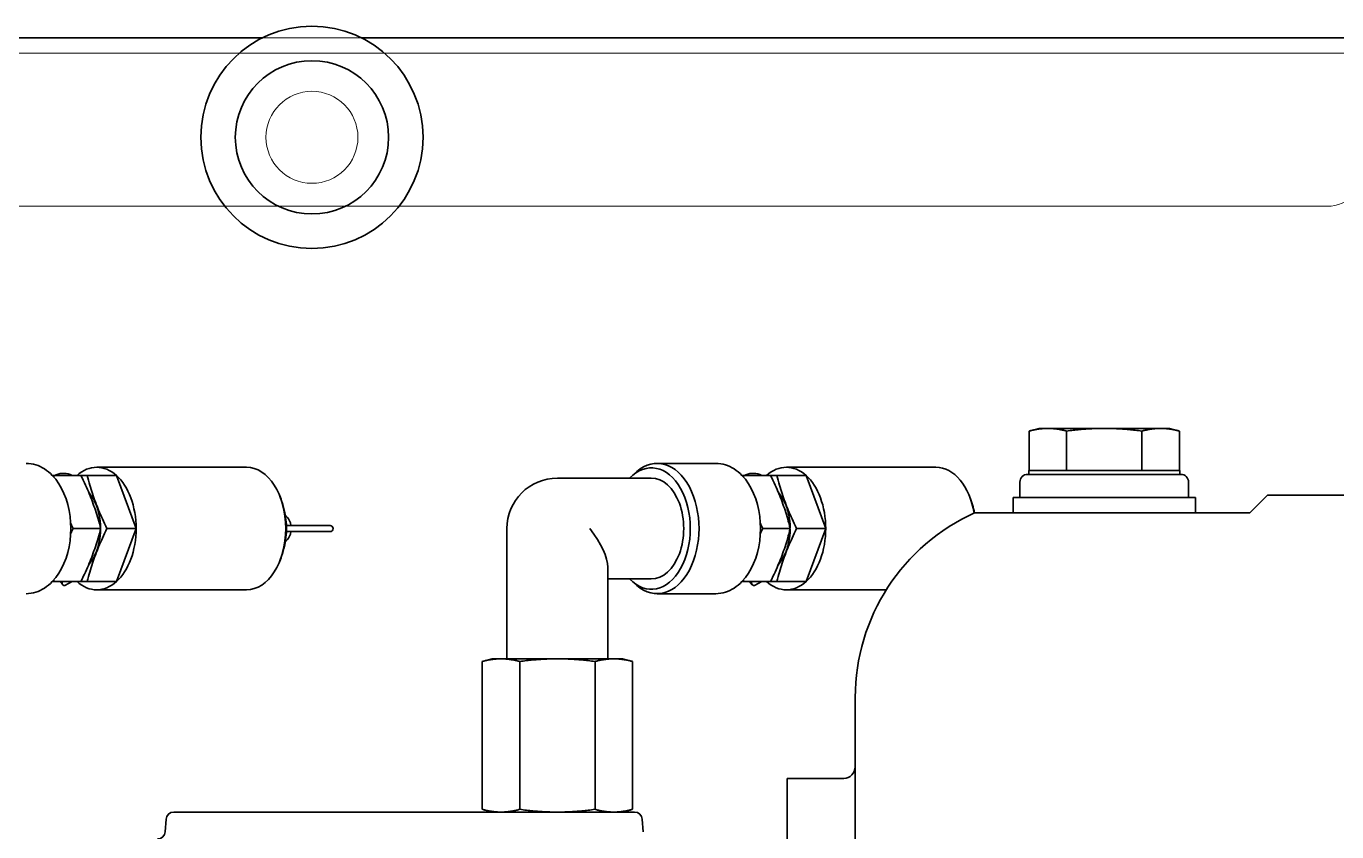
# Model space of a CAD drawing. Extents: x 39751 to 116307, y -36149 to -14965.
# Drawn here: x 53753.5 to 53924.5, y -20610.9 to -20505.8 of the extents above; entities that cross this region are included whole.
import ezdxf

# ---------------------------------------------------------------- set-up
doc = ezdxf.new("R2010")
doc.units = 0
doc.header["$LTSCALE"] = 1500
doc.layers.add('Hidden Edges(Atlas Copco)', color=7, linetype='Continuous', lineweight=13)
doc.layers.add('Visible Edges(Atlas Copco)', color=7, linetype='Continuous', lineweight=35)

# ---------------------------------------------------------------- blocks, each defined once
blk = doc.blocks.new('A$C58483152')
at = {"layer": 'Hidden Edges(Atlas Copco)'}
for p, q in [((282.02, 629), (269.18, 629)), ((235.6, 627), (1055.6, 627)), ((235.6, 607), (408.1, 607))]:
    blk.add_line(p, q, dxfattribs=at)
blk.add_circle((275.6, 616), 6, dxfattribs=at)
blk.add_arc((408.1, 612), 5, 270, 0, dxfattribs=at)
at = {"layer": 'Visible Edges(Atlas Copco)'}
for p, q in [((269.18, 629), (235.6, 629)), ((1009.18, 629), (282.02, 629)), ((370.5, 578.02), (369.19, 577.67)), ((369.19, 572.52), (369.19, 577.67)), ((370.5, 578.02), (371.64, 578.02)), ((371.64, 578.02), (379, 578.02)), ((374.09, 572.52), (374.09, 577.67)), ((379, 578.02), (386.36, 578.02)), ((383.91, 572.52), (383.91, 577.67)), ((386.36, 578.02), (387.5, 578.02)), ((387.5, 578.02), (388.82, 577.67)), ((388.82, 572.52), (388.82, 577.67)), ((320.65, 573.45), (328.31, 573.45)), ((241.87, 571.88), (241.71, 571.88)), ((241.87, 571.88), (245.45, 571.88)), ((242, 571.88), (242.24, 571.97)), ((246.27, 571.88), (245.45, 571.88)), ((246.27, 571.88), (250.08, 571.88)), ((247.51, 572.95), (265.13, 572.95)), ((250.08, 571.88), (252.65, 564.95)), ((265.13, 572.95), (267.04, 572.95)), ((307.63, 571.53), (319.89, 571.53)), ((317.42, 571.88), (318.01, 572.39)), ((331.87, 571.88), (331.71, 571.88)), ((331.87, 571.88), (335.45, 571.88)), ((332, 571.88), (332.24, 571.97)), ((336.27, 571.88), (335.45, 571.88)), ((336.27, 571.88), (340.08, 571.88)), ((337.51, 572.95), (355.13, 572.95)), ((340.08, 571.88), (342.65, 564.95)), ((355.13, 572.95), (357.04, 572.95)), ((369, 572.02), (389, 572.02)), ((369.15, 572.52), (388.85, 572.52)), ((369.15, 572.02), (369.15, 572.52)), ((388.85, 572.02), (388.85, 572.52)), ((368, 569.02), (368, 571.02)), ((390, 569.02), (390, 571.02)), ((271.47, 569.03), (271.36, 569.3)), ((361.47, 569.03), (361.36, 569.3)), ((367.1, 569.02), (390.9, 569.02)), ((367.1, 567.02), (367.1, 569.02)), ((390.9, 567.02), (390.9, 569.02)), ((400.29, 569.31), (398, 567.02)), ((415.71, 569.31), (400.29, 569.31)), ((362.15, 567.02), (372.9, 567.02)), ((372.9, 567.02), (398, 567.02)), ((244.44, 564.95), (248.02, 564.95)), ((248.85, 564.95), (252.65, 564.95)), ((252.65, 564.95), (250.08, 558.02)), ((272.28, 565.35), (272.67, 565.35)), ((272.28, 564.55), (272.67, 564.55)), ((272.67, 565.35), (275.3, 565.35)), ((275.3, 564.55), (272.67, 564.55)), ((275.3, 565.35), (275.96, 565.35)), ((275.3, 564.55), (275.96, 564.55)), ((275.96, 565.35), (277.66, 565.35)), ((277.66, 564.55), (275.96, 564.55)), ((277.66, 565.35), (277.85, 565.35)), ((277.66, 564.55), (277.85, 564.55)), ((277.85, 565.35), (277.97, 565.35)), ((277.97, 564.55), (277.85, 564.55)), ((301.05, 547.95), (301.05, 564.95)), ((334.44, 564.95), (338.02, 564.95)), ((338.85, 564.95), (342.65, 564.95)), ((342.65, 564.95), (340.08, 558.02)), ((271.47, 560.87), (271.36, 560.6)), ((314.21, 547.95), (314.21, 559.91)), ((241.71, 558.02), (241.87, 558.02)), ((241.87, 558.02), (245.45, 558.02)), ((243.07, 557.59), (242.71, 558.02)), ((244.3, 558.02), (243.35, 557.53)), ((245.45, 558.02), (246.27, 558.02)), ((246.27, 558.02), (250.08, 558.02)), ((314.21, 558.37), (319.89, 558.37)), ((317.42, 558.02), (318.01, 557.52)), ((331.71, 558.02), (331.87, 558.02)), ((331.87, 558.02), (335.45, 558.02)), ((333.07, 557.59), (332.71, 558.02)), ((334.3, 558.02), (333.35, 557.53)), ((335.45, 558.02), (336.27, 558.02)), ((336.27, 558.02), (340.08, 558.02)), ((247.51, 556.95), (265.13, 556.95)), ((265.13, 556.95), (267.04, 556.95)), ((320.65, 556.45), (328.31, 556.45)), ((337.51, 556.95), (350.54, 556.95)), ((299.13, 547.95), (297.82, 547.6)), ((297.82, 528.31), (297.82, 547.6)), ((299.13, 547.95), (300.27, 547.95)), ((300.27, 547.95), (307.63, 547.95)), ((302.72, 528.31), (302.72, 547.6)), ((307.63, 547.95), (314.99, 547.95)), ((312.54, 528.31), (312.54, 547.6)), ((314.99, 547.95), (316.13, 547.95)), ((316.13, 547.95), (317.45, 547.6)), ((317.45, 528.31), (317.45, 547.6)), ((346.5, 471), (346.5, 542.91)), ((337.6, 521.74), (337.6, 532.35)), ((345, 532.35), (337.6, 532.35)), ((256.57, 527.02), (256.45, 525.38)), ((267.63, 527.95), (257.56, 527.95)), ((267.63, 527.95), (307.63, 527.95)), ((299.13, 527.95), (297.82, 528.31)), ((317.7, 527.95), (307.63, 527.95)), ((316.13, 527.95), (317.45, 528.31)), ((318.7, 527.02), (318.81, 525.38))]:
    blk.add_line(p, q, dxfattribs=at)
at = {"layer": 'Visible Edges(Atlas Copco)', "flags": 128}
for points in [[(369.19, 577.67), (369.3, 577.7), (369.4, 577.73), (369.51, 577.75), (369.62, 577.78), (369.72, 577.8), (369.83, 577.82), (369.93, 577.85), (370.03, 577.87), (370.14, 577.88), (370.24, 577.9), (370.34, 577.92), (370.44, 577.93), (370.54, 577.95), (370.64, 577.96), (370.74, 577.97), (370.84, 577.98), (370.94, 577.99), (371.04, 578), (371.14, 578.01), (371.24, 578.01), (371.34, 578.02), (371.44, 578.02), (371.54, 578.02), (371.64, 578.02)], [(371.64, 578.02), (371.74, 578.02), (371.84, 578.02), (371.94, 578.02), (372.04, 578.01), (372.14, 578.01), (372.24, 578), (372.34, 577.99), (372.44, 577.98), (372.54, 577.97), (372.64, 577.96), (372.74, 577.95), (372.84, 577.93), (372.94, 577.92), (373.04, 577.9), (373.14, 577.88), (373.24, 577.87), (373.35, 577.85), (373.45, 577.82), (373.55, 577.8), (373.66, 577.78), (373.77, 577.75), (373.87, 577.73), (373.98, 577.7), (374.09, 577.67)], [(374.09, 577.67), (374.31, 577.7), (374.53, 577.73), (374.75, 577.75), (374.96, 577.78), (375.17, 577.8), (375.38, 577.82), (375.59, 577.85), (375.79, 577.87), (376, 577.88), (376.2, 577.9), (376.4, 577.92), (376.6, 577.93), (376.8, 577.95), (377, 577.96), (377.2, 577.97), (377.4, 577.98), (377.6, 577.99), (377.8, 578), (378, 578.01), (378.2, 578.01), (378.4, 578.02), (378.6, 578.02), (378.8, 578.02), (379, 578.02)], [(379, 578.02), (379.2, 578.02), (379.4, 578.02), (379.6, 578.02), (379.8, 578.01), (380, 578.01), (380.2, 578), (380.4, 577.99), (380.6, 577.98), (380.8, 577.97), (381, 577.96), (381.2, 577.95), (381.4, 577.93), (381.6, 577.92), (381.8, 577.9), (382, 577.88), (382.21, 577.87), (382.41, 577.85), (382.62, 577.82), (382.83, 577.8), (383.04, 577.78), (383.26, 577.75), (383.47, 577.73), (383.69, 577.7), (383.91, 577.67)], [(383.91, 577.67), (384.02, 577.7), (384.13, 577.73), (384.23, 577.75), (384.34, 577.78), (384.45, 577.8), (384.55, 577.82), (384.65, 577.85), (384.76, 577.87), (384.86, 577.88), (384.96, 577.9), (385.06, 577.92), (385.16, 577.93), (385.26, 577.95), (385.36, 577.96), (385.46, 577.97), (385.56, 577.98), (385.66, 577.99), (385.76, 578), (385.86, 578.01), (385.96, 578.01), (386.06, 578.02), (386.16, 578.02), (386.26, 578.02), (386.36, 578.02)], [(386.36, 578.02), (386.46, 578.02), (386.56, 578.02), (386.66, 578.02), (386.76, 578.01), (386.86, 578.01), (386.96, 578), (387.06, 577.99), (387.16, 577.98), (387.26, 577.97), (387.36, 577.96), (387.46, 577.95), (387.56, 577.93), (387.66, 577.92), (387.76, 577.9), (387.86, 577.88), (387.97, 577.87), (388.07, 577.85), (388.17, 577.82), (388.28, 577.8), (388.38, 577.78), (388.49, 577.75), (388.6, 577.73), (388.71, 577.7), (388.82, 577.67)], [(238.31, 573.45), (238.63, 573.44), (238.94, 573.4), (239.25, 573.35), (239.55, 573.26), (239.85, 573.16), (240.14, 573.03), (240.42, 572.89), (240.7, 572.72), (240.97, 572.54), (241.23, 572.34), (241.47, 572.12), (241.71, 571.88), (242.16, 571.37), (242.56, 570.8), (242.92, 570.18), (243.24, 569.51), (243.51, 568.81), (243.73, 568.08), (243.91, 567.32), (244.03, 566.54), (244.11, 565.75), (244.13, 564.95), (244.11, 564.15), (244.03, 563.36), (243.91, 562.58), (243.73, 561.83), (243.51, 561.09), (243.24, 560.39), (242.92, 559.73), (242.56, 559.11), (242.16, 558.54), (241.71, 558.02), (241.47, 557.79), (241.23, 557.57), (240.97, 557.37), (240.7, 557.18), (240.42, 557.02), (240.14, 556.87), (239.85, 556.75), (239.55, 556.64), (239.25, 556.56), (238.94, 556.5), (238.63, 556.47), (238.31, 556.45)], [(328.31, 573.45), (328.63, 573.44), (328.94, 573.4), (329.25, 573.35), (329.55, 573.26), (329.85, 573.16), (330.14, 573.03), (330.42, 572.89), (330.7, 572.72), (330.97, 572.54), (331.23, 572.34), (331.47, 572.12), (331.71, 571.88), (332.16, 571.37), (332.56, 570.8), (332.92, 570.18), (333.24, 569.51), (333.51, 568.81), (333.73, 568.08), (333.91, 567.32), (334.03, 566.54), (334.11, 565.75), (334.13, 564.95), (334.11, 564.15), (334.03, 563.36), (333.91, 562.58), (333.73, 561.83), (333.51, 561.09), (333.24, 560.39), (332.92, 559.73), (332.56, 559.11), (332.16, 558.54), (331.71, 558.02), (331.47, 557.79), (331.23, 557.57), (330.97, 557.37), (330.7, 557.18), (330.42, 557.02), (330.14, 556.87), (329.85, 556.75), (329.55, 556.64), (329.25, 556.56), (328.94, 556.5), (328.63, 556.47), (328.31, 556.45)], [(241.93, 571.64), (241.93, 571.65), (241.93, 571.66), (241.92, 571.67), (241.92, 571.68), (241.92, 571.69), (241.92, 571.7), (241.91, 571.71), (241.91, 571.72), (241.91, 571.73), (241.91, 571.74), (241.9, 571.75), (241.9, 571.76), (241.9, 571.77), (241.9, 571.78), (241.89, 571.79), (241.89, 571.8), (241.89, 571.81), (241.89, 571.82), (241.88, 571.83), (241.88, 571.84), (241.88, 571.85), (241.88, 571.86), (241.87, 571.87), (241.87, 571.88)], [(242.24, 571.97), (242.49, 572.06), (242.75, 572.11), (243.01, 572.14), (243.28, 572.15), (243.54, 572.12), (243.8, 572.07), (244.05, 571.99), (244.3, 571.88)], [(245.45, 571.88), (245.61, 571.55), (245.76, 571.24), (245.91, 570.93), (246.04, 570.63), (246.17, 570.34), (246.3, 570.05), (246.42, 569.77), (246.54, 569.5), (246.65, 569.22), (246.75, 568.95), (246.86, 568.69), (246.96, 568.42), (247.06, 568.15), (247.15, 567.88), (247.25, 567.61), (247.34, 567.34), (247.43, 567.06), (247.51, 566.78), (247.6, 566.49), (247.69, 566.2), (247.77, 565.9), (247.86, 565.6), (247.94, 565.28), (248.02, 564.95)], [(248.85, 564.95), (248.69, 565.28), (248.54, 565.6), (248.39, 565.9), (248.26, 566.2), (248.12, 566.49), (248, 566.78), (247.88, 567.06), (247.76, 567.34), (247.65, 567.61), (247.55, 567.88), (247.44, 568.15), (247.34, 568.42), (247.24, 568.69), (247.15, 568.95), (247.05, 569.22), (246.96, 569.5), (246.87, 569.77), (246.78, 570.05), (246.7, 570.34), (246.61, 570.63), (246.53, 570.93), (246.44, 571.24), (246.36, 571.55), (246.27, 571.88)], [(331.93, 571.64), (331.93, 571.65), (331.93, 571.66), (331.92, 571.67), (331.92, 571.68), (331.92, 571.69), (331.92, 571.7), (331.91, 571.71), (331.91, 571.72), (331.91, 571.73), (331.91, 571.74), (331.9, 571.75), (331.9, 571.76), (331.9, 571.77), (331.9, 571.78), (331.89, 571.79), (331.89, 571.8), (331.89, 571.81), (331.89, 571.82), (331.88, 571.83), (331.88, 571.84), (331.88, 571.85), (331.88, 571.86), (331.87, 571.87), (331.87, 571.88)], [(332.24, 571.97), (332.49, 572.06), (332.75, 572.11), (333.01, 572.14), (333.28, 572.15), (333.54, 572.12), (333.8, 572.07), (334.05, 571.99), (334.3, 571.88)], [(335.45, 571.88), (335.61, 571.55), (335.76, 571.24), (335.91, 570.93), (336.04, 570.63), (336.17, 570.34), (336.3, 570.05), (336.42, 569.77), (336.54, 569.5), (336.65, 569.22), (336.75, 568.95), (336.86, 568.69), (336.96, 568.42), (337.06, 568.15), (337.15, 567.88), (337.25, 567.61), (337.34, 567.34), (337.43, 567.06), (337.51, 566.78), (337.6, 566.49), (337.69, 566.2), (337.77, 565.9), (337.86, 565.6), (337.94, 565.28), (338.02, 564.95)], [(338.85, 564.95), (338.69, 565.28), (338.54, 565.6), (338.39, 565.9), (338.26, 566.2), (338.12, 566.49), (338, 566.78), (337.88, 567.06), (337.76, 567.34), (337.65, 567.61), (337.55, 567.88), (337.44, 568.15), (337.34, 568.42), (337.24, 568.69), (337.15, 568.95), (337.05, 569.22), (336.96, 569.5), (336.87, 569.77), (336.78, 570.05), (336.7, 570.34), (336.61, 570.63), (336.53, 570.93), (336.44, 571.24), (336.36, 571.55), (336.27, 571.88)], [(246.93, 569.03), (246.9, 569.07), (246.88, 569.11), (246.85, 569.14), (246.83, 569.18), (246.81, 569.22), (246.78, 569.25), (246.76, 569.29), (246.73, 569.33), (246.71, 569.36), (246.69, 569.4), (246.66, 569.44), (246.64, 569.47), (246.62, 569.51), (246.59, 569.54), (246.57, 569.58), (246.55, 569.61), (246.53, 569.65), (246.5, 569.68), (246.48, 569.72), (246.46, 569.75), (246.44, 569.79), (246.41, 569.82), (246.39, 569.86), (246.37, 569.89)], [(336.93, 569.03), (336.9, 569.07), (336.88, 569.11), (336.85, 569.14), (336.83, 569.18), (336.81, 569.22), (336.78, 569.25), (336.76, 569.29), (336.73, 569.33), (336.71, 569.36), (336.69, 569.4), (336.66, 569.44), (336.64, 569.47), (336.62, 569.51), (336.59, 569.54), (336.57, 569.58), (336.55, 569.61), (336.53, 569.65), (336.5, 569.68), (336.48, 569.72), (336.46, 569.75), (336.44, 569.79), (336.41, 569.82), (336.39, 569.86), (336.37, 569.89)], [(247.77, 566.93), (247.75, 567.03), (247.73, 567.12), (247.7, 567.22), (247.68, 567.32), (247.65, 567.41), (247.62, 567.51), (247.6, 567.6), (247.56, 567.69), (247.53, 567.78), (247.5, 567.87), (247.47, 567.96), (247.43, 568.05), (247.4, 568.14), (247.36, 568.23), (247.32, 568.31), (247.28, 568.4), (247.24, 568.48), (247.2, 568.56), (247.16, 568.64), (247.11, 568.72), (247.07, 568.8), (247.02, 568.88), (246.98, 568.95), (246.93, 569.03)], [(337.77, 566.93), (337.75, 567.03), (337.73, 567.12), (337.7, 567.22), (337.68, 567.32), (337.65, 567.41), (337.62, 567.51), (337.6, 567.6), (337.56, 567.69), (337.53, 567.78), (337.5, 567.87), (337.47, 567.96), (337.43, 568.05), (337.4, 568.14), (337.36, 568.23), (337.32, 568.31), (337.28, 568.4), (337.24, 568.48), (337.2, 568.56), (337.16, 568.64), (337.11, 568.72), (337.07, 568.8), (337.02, 568.88), (336.98, 568.95), (336.93, 569.03)], [(247.84, 566.63), (247.84, 566.64), (247.83, 566.66), (247.83, 566.67), (247.83, 566.68), (247.82, 566.69), (247.82, 566.71), (247.82, 566.72), (247.82, 566.73), (247.81, 566.74), (247.81, 566.76), (247.81, 566.77), (247.81, 566.78), (247.8, 566.79), (247.8, 566.81), (247.8, 566.82), (247.79, 566.83), (247.79, 566.84), (247.79, 566.86), (247.79, 566.87), (247.78, 566.88), (247.78, 566.89), (247.78, 566.91), (247.78, 566.92), (247.77, 566.93)], [(248.02, 564.99), (248.02, 565.06), (248.01, 565.13), (248.01, 565.2), (248.01, 565.27), (248.01, 565.34), (248, 565.41), (248, 565.47), (247.99, 565.54), (247.99, 565.61), (247.98, 565.68), (247.98, 565.75), (247.97, 565.82), (247.96, 565.89), (247.95, 565.96), (247.94, 566.02), (247.93, 566.09), (247.92, 566.16), (247.91, 566.23), (247.9, 566.3), (247.89, 566.36), (247.88, 566.43), (247.87, 566.5), (247.85, 566.56), (247.84, 566.63)], [(272.12, 566.67), (272.28, 566.53), (272.42, 566.38), (272.54, 566.22), (272.63, 566.06), (272.78, 565.71), (272.86, 565.35)], [(337.84, 566.63), (337.84, 566.64), (337.83, 566.66), (337.83, 566.67), (337.83, 566.68), (337.82, 566.69), (337.82, 566.71), (337.82, 566.72), (337.82, 566.73), (337.81, 566.74), (337.81, 566.76), (337.81, 566.77), (337.81, 566.78), (337.8, 566.79), (337.8, 566.81), (337.8, 566.82), (337.79, 566.83), (337.79, 566.84), (337.79, 566.86), (337.79, 566.87), (337.78, 566.88), (337.78, 566.89), (337.78, 566.91), (337.78, 566.92), (337.77, 566.93)], [(338.02, 564.99), (338.02, 565.06), (338.01, 565.13), (338.01, 565.2), (338.01, 565.27), (338.01, 565.34), (338, 565.41), (338, 565.47), (337.99, 565.54), (337.99, 565.61), (337.98, 565.68), (337.98, 565.75), (337.97, 565.82), (337.96, 565.89), (337.95, 565.96), (337.94, 566.02), (337.93, 566.09), (337.92, 566.16), (337.91, 566.23), (337.9, 566.3), (337.89, 566.36), (337.88, 566.43), (337.87, 566.5), (337.85, 566.56), (337.84, 566.63)], [(244.44, 564.95), (244.43, 564.98), (244.41, 565.01), (244.4, 565.04), (244.39, 565.07), (244.37, 565.1), (244.36, 565.13), (244.34, 565.15), (244.33, 565.18), (244.32, 565.21), (244.3, 565.24), (244.29, 565.27), (244.28, 565.3), (244.26, 565.32), (244.25, 565.35), (244.24, 565.38), (244.22, 565.41), (244.21, 565.44), (244.2, 565.46), (244.18, 565.49), (244.17, 565.52), (244.16, 565.55), (244.14, 565.58), (244.13, 565.6), (244.12, 565.63)], [(244.12, 564.28), (244.13, 564.3), (244.14, 564.33), (244.16, 564.36), (244.17, 564.39), (244.18, 564.41), (244.2, 564.44), (244.21, 564.47), (244.22, 564.5), (244.24, 564.53), (244.25, 564.55), (244.26, 564.58), (244.28, 564.61), (244.29, 564.64), (244.3, 564.67), (244.32, 564.69), (244.33, 564.72), (244.34, 564.75), (244.36, 564.78), (244.37, 564.81), (244.39, 564.84), (244.4, 564.87), (244.41, 564.9), (244.43, 564.92), (244.44, 564.95)], [(248.02, 564.95), (247.94, 564.63), (247.86, 564.31), (247.77, 564), (247.69, 563.7), (247.6, 563.41), (247.51, 563.13), (247.43, 562.85), (247.34, 562.57), (247.25, 562.3), (247.15, 562.03), (247.06, 561.76), (246.96, 561.49), (246.86, 561.22), (246.75, 560.95), (246.65, 560.68), (246.54, 560.41), (246.42, 560.13), (246.3, 559.85), (246.17, 559.57), (246.04, 559.27), (245.91, 558.98), (245.76, 558.67), (245.61, 558.35), (245.45, 558.02)], [(246.27, 558.02), (246.36, 558.35), (246.44, 558.67), (246.53, 558.98), (246.61, 559.27), (246.7, 559.57), (246.78, 559.85), (246.87, 560.13), (246.96, 560.41), (247.05, 560.68), (247.15, 560.95), (247.24, 561.22), (247.34, 561.49), (247.44, 561.76), (247.55, 562.03), (247.65, 562.3), (247.76, 562.57), (247.88, 562.85), (248, 563.13), (248.12, 563.41), (248.26, 563.7), (248.39, 564), (248.54, 564.31), (248.69, 564.63), (248.85, 564.95)], [(247.84, 563.28), (247.85, 563.34), (247.87, 563.41), (247.88, 563.48), (247.89, 563.54), (247.9, 563.61), (247.91, 563.68), (247.92, 563.75), (247.93, 563.81), (247.94, 563.88), (247.95, 563.95), (247.96, 564.02), (247.97, 564.09), (247.98, 564.16), (247.98, 564.22), (247.99, 564.29), (247.99, 564.36), (248, 564.43), (248, 564.5), (248.01, 564.57), (248.01, 564.64), (248.01, 564.71), (248.01, 564.78), (248.02, 564.85), (248.02, 564.92)], [(272.86, 564.55), (272.78, 564.2), (272.63, 563.85), (272.54, 563.69), (272.42, 563.53), (272.28, 563.38), (272.12, 563.24)], [(334.44, 564.95), (334.43, 564.98), (334.41, 565.01), (334.4, 565.04), (334.39, 565.07), (334.37, 565.1), (334.36, 565.13), (334.34, 565.15), (334.33, 565.18), (334.32, 565.21), (334.3, 565.24), (334.29, 565.27), (334.28, 565.3), (334.26, 565.32), (334.25, 565.35), (334.24, 565.38), (334.22, 565.41), (334.21, 565.44), (334.2, 565.46), (334.18, 565.49), (334.17, 565.52), (334.16, 565.55), (334.14, 565.58), (334.13, 565.6), (334.12, 565.63)], [(334.12, 564.28), (334.13, 564.3), (334.14, 564.33), (334.16, 564.36), (334.17, 564.39), (334.18, 564.41), (334.2, 564.44), (334.21, 564.47), (334.22, 564.5), (334.24, 564.53), (334.25, 564.55), (334.26, 564.58), (334.28, 564.61), (334.29, 564.64), (334.3, 564.67), (334.32, 564.69), (334.33, 564.72), (334.34, 564.75), (334.36, 564.78), (334.37, 564.81), (334.39, 564.84), (334.4, 564.87), (334.41, 564.9), (334.43, 564.92), (334.44, 564.95)], [(338.02, 564.95), (337.94, 564.63), (337.86, 564.31), (337.77, 564), (337.69, 563.7), (337.6, 563.41), (337.51, 563.13), (337.43, 562.85), (337.34, 562.57), (337.25, 562.3), (337.15, 562.03), (337.06, 561.76), (336.96, 561.49), (336.86, 561.22), (336.75, 560.95), (336.65, 560.68), (336.54, 560.41), (336.42, 560.13), (336.3, 559.85), (336.17, 559.57), (336.04, 559.27), (335.91, 558.98), (335.76, 558.67), (335.61, 558.35), (335.45, 558.02)], [(336.27, 558.02), (336.36, 558.35), (336.44, 558.67), (336.53, 558.98), (336.61, 559.27), (336.7, 559.57), (336.78, 559.85), (336.87, 560.13), (336.96, 560.41), (337.05, 560.68), (337.15, 560.95), (337.24, 561.22), (337.34, 561.49), (337.44, 561.76), (337.55, 562.03), (337.65, 562.3), (337.76, 562.57), (337.88, 562.85), (338, 563.13), (338.12, 563.41), (338.26, 563.7), (338.39, 564), (338.54, 564.31), (338.69, 564.63), (338.85, 564.95)], [(337.84, 563.28), (337.85, 563.34), (337.87, 563.41), (337.88, 563.48), (337.89, 563.54), (337.9, 563.61), (337.91, 563.68), (337.92, 563.75), (337.93, 563.81), (337.94, 563.88), (337.95, 563.95), (337.96, 564.02), (337.97, 564.09), (337.98, 564.16), (337.98, 564.22), (337.99, 564.29), (337.99, 564.36), (338, 564.43), (338, 564.5), (338.01, 564.57), (338.01, 564.64), (338.01, 564.71), (338.01, 564.78), (338.02, 564.85), (338.02, 564.92)], [(246.93, 560.88), (246.98, 560.95), (247.02, 561.03), (247.07, 561.1), (247.11, 561.18), (247.16, 561.26), (247.2, 561.34), (247.24, 561.43), (247.28, 561.51), (247.32, 561.59), (247.36, 561.68), (247.4, 561.77), (247.43, 561.85), (247.47, 561.94), (247.5, 562.03), (247.53, 562.12), (247.56, 562.22), (247.6, 562.31), (247.62, 562.4), (247.65, 562.49), (247.68, 562.59), (247.7, 562.68), (247.73, 562.78), (247.75, 562.88), (247.77, 562.98)], [(247.77, 562.98), (247.78, 562.99), (247.78, 563), (247.78, 563.01), (247.78, 563.02), (247.79, 563.04), (247.79, 563.05), (247.79, 563.06), (247.79, 563.07), (247.8, 563.09), (247.8, 563.1), (247.8, 563.11), (247.81, 563.12), (247.81, 563.14), (247.81, 563.15), (247.81, 563.16), (247.82, 563.17), (247.82, 563.19), (247.82, 563.2), (247.82, 563.21), (247.83, 563.22), (247.83, 563.24), (247.83, 563.25), (247.84, 563.26), (247.84, 563.28)], [(336.93, 560.88), (336.98, 560.95), (337.02, 561.03), (337.07, 561.1), (337.11, 561.18), (337.16, 561.26), (337.2, 561.34), (337.24, 561.43), (337.28, 561.51), (337.32, 561.59), (337.36, 561.68), (337.4, 561.77), (337.43, 561.85), (337.47, 561.94), (337.5, 562.03), (337.53, 562.12), (337.56, 562.22), (337.6, 562.31), (337.62, 562.4), (337.65, 562.49), (337.68, 562.59), (337.7, 562.68), (337.73, 562.78), (337.75, 562.88), (337.77, 562.98)], [(337.77, 562.98), (337.78, 562.99), (337.78, 563), (337.78, 563.01), (337.78, 563.02), (337.79, 563.04), (337.79, 563.05), (337.79, 563.06), (337.79, 563.07), (337.8, 563.09), (337.8, 563.1), (337.8, 563.11), (337.81, 563.12), (337.81, 563.14), (337.81, 563.15), (337.81, 563.16), (337.82, 563.17), (337.82, 563.19), (337.82, 563.2), (337.82, 563.21), (337.83, 563.22), (337.83, 563.24), (337.83, 563.25), (337.84, 563.26), (337.84, 563.28)], [(246.37, 560.01), (246.39, 560.05), (246.41, 560.08), (246.44, 560.12), (246.46, 560.15), (246.48, 560.19), (246.5, 560.22), (246.53, 560.26), (246.55, 560.29), (246.57, 560.33), (246.59, 560.36), (246.62, 560.4), (246.64, 560.43), (246.66, 560.47), (246.69, 560.51), (246.71, 560.54), (246.73, 560.58), (246.76, 560.62), (246.78, 560.65), (246.81, 560.69), (246.83, 560.73), (246.85, 560.76), (246.88, 560.8), (246.9, 560.84), (246.93, 560.88)], [(336.37, 560.01), (336.39, 560.05), (336.41, 560.08), (336.44, 560.12), (336.46, 560.15), (336.48, 560.19), (336.5, 560.22), (336.53, 560.26), (336.55, 560.29), (336.57, 560.33), (336.59, 560.36), (336.62, 560.4), (336.64, 560.43), (336.66, 560.47), (336.69, 560.51), (336.71, 560.54), (336.73, 560.58), (336.76, 560.62), (336.78, 560.65), (336.81, 560.69), (336.83, 560.73), (336.85, 560.76), (336.88, 560.8), (336.9, 560.84), (336.93, 560.88)], [(241.87, 558.02), (241.87, 558.03), (241.88, 558.04), (241.88, 558.05), (241.88, 558.06), (241.88, 558.07), (241.89, 558.08), (241.89, 558.09), (241.89, 558.1), (241.89, 558.11), (241.9, 558.12), (241.9, 558.13), (241.9, 558.14), (241.9, 558.15), (241.91, 558.16), (241.91, 558.17), (241.91, 558.18), (241.91, 558.19), (241.92, 558.2), (241.92, 558.21), (241.92, 558.22), (241.92, 558.23), (241.93, 558.24), (241.93, 558.25), (241.93, 558.26)], [(331.87, 558.02), (331.87, 558.03), (331.88, 558.04), (331.88, 558.05), (331.88, 558.06), (331.88, 558.07), (331.89, 558.08), (331.89, 558.09), (331.89, 558.1), (331.89, 558.11), (331.9, 558.12), (331.9, 558.13), (331.9, 558.14), (331.9, 558.15), (331.91, 558.16), (331.91, 558.17), (331.91, 558.18), (331.91, 558.19), (331.92, 558.2), (331.92, 558.21), (331.92, 558.22), (331.92, 558.23), (331.93, 558.24), (331.93, 558.25), (331.93, 558.26)], [(297.82, 547.6), (297.93, 547.63), (298.04, 547.66), (298.15, 547.68), (298.25, 547.71), (298.36, 547.73), (298.46, 547.76), (298.57, 547.78), (298.67, 547.8), (298.78, 547.82), (298.88, 547.83), (298.98, 547.85), (299.08, 547.87), (299.18, 547.88), (299.28, 547.89), (299.38, 547.9), (299.48, 547.91), (299.58, 547.92), (299.67, 547.93), (299.77, 547.94), (299.87, 547.94), (299.97, 547.95), (300.07, 547.95), (300.17, 547.95), (300.27, 547.95)], [(300.27, 547.95), (300.37, 547.95), (300.47, 547.95), (300.57, 547.95), (300.67, 547.94), (300.76, 547.94), (300.86, 547.93), (300.96, 547.92), (301.06, 547.91), (301.16, 547.9), (301.26, 547.89), (301.36, 547.88), (301.46, 547.87), (301.56, 547.85), (301.66, 547.83), (301.76, 547.82), (301.87, 547.8), (301.97, 547.78), (302.07, 547.76), (302.18, 547.73), (302.29, 547.71), (302.39, 547.68), (302.5, 547.66), (302.61, 547.63), (302.72, 547.6)], [(302.72, 547.6), (302.95, 547.63), (303.17, 547.66), (303.38, 547.68), (303.6, 547.71), (303.81, 547.73), (304.02, 547.76), (304.23, 547.78), (304.44, 547.8), (304.64, 547.82), (304.85, 547.83), (305.05, 547.85), (305.25, 547.87), (305.45, 547.88), (305.65, 547.89), (305.85, 547.9), (306.05, 547.91), (306.24, 547.92), (306.44, 547.93), (306.64, 547.94), (306.84, 547.94), (307.03, 547.95), (307.23, 547.95), (307.43, 547.95), (307.63, 547.95)], [(307.63, 547.95), (307.83, 547.95), (308.03, 547.95), (308.23, 547.95), (308.42, 547.94), (308.62, 547.94), (308.82, 547.93), (309.02, 547.92), (309.21, 547.91), (309.41, 547.9), (309.61, 547.89), (309.81, 547.88), (310.01, 547.87), (310.21, 547.85), (310.41, 547.83), (310.62, 547.82), (310.82, 547.8), (311.03, 547.78), (311.24, 547.76), (311.45, 547.73), (311.66, 547.71), (311.88, 547.68), (312.09, 547.66), (312.32, 547.63), (312.54, 547.6)], [(312.54, 547.6), (312.65, 547.63), (312.76, 547.66), (312.87, 547.68), (312.98, 547.71), (313.08, 547.73), (313.19, 547.76), (313.29, 547.78), (313.4, 547.8), (313.5, 547.82), (313.6, 547.83), (313.7, 547.85), (313.8, 547.87), (313.9, 547.88), (314, 547.89), (314.1, 547.9), (314.2, 547.91), (314.3, 547.92), (314.4, 547.93), (314.5, 547.94), (314.59, 547.94), (314.69, 547.95), (314.79, 547.95), (314.89, 547.95), (314.99, 547.95)], [(314.99, 547.95), (315.09, 547.95), (315.19, 547.95), (315.29, 547.95), (315.39, 547.94), (315.49, 547.94), (315.59, 547.93), (315.68, 547.92), (315.78, 547.91), (315.88, 547.9), (315.98, 547.89), (316.08, 547.88), (316.18, 547.87), (316.28, 547.85), (316.38, 547.83), (316.49, 547.82), (316.59, 547.8), (316.69, 547.78), (316.8, 547.76), (316.9, 547.73), (317.01, 547.71), (317.12, 547.68), (317.22, 547.66), (317.33, 547.63), (317.45, 547.6)], [(300.27, 527.95), (300.17, 527.95), (300.07, 527.96), (299.97, 527.96), (299.87, 527.96), (299.77, 527.97), (299.67, 527.98), (299.58, 527.98), (299.48, 527.99), (299.38, 528), (299.28, 528.01), (299.18, 528.03), (299.08, 528.04), (298.98, 528.06), (298.88, 528.07), (298.78, 528.09), (298.67, 528.11), (298.57, 528.13), (298.46, 528.15), (298.36, 528.17), (298.25, 528.2), (298.15, 528.22), (298.04, 528.25), (297.93, 528.28), (297.82, 528.31)], [(302.72, 528.31), (302.61, 528.28), (302.5, 528.25), (302.39, 528.22), (302.29, 528.2), (302.18, 528.17), (302.07, 528.15), (301.97, 528.13), (301.87, 528.11), (301.76, 528.09), (301.66, 528.07), (301.56, 528.06), (301.46, 528.04), (301.36, 528.03), (301.26, 528.01), (301.16, 528), (301.06, 527.99), (300.96, 527.98), (300.86, 527.98), (300.76, 527.97), (300.67, 527.96), (300.57, 527.96), (300.47, 527.96), (300.37, 527.95), (300.27, 527.95)], [(307.63, 527.95), (307.43, 527.95), (307.23, 527.96), (307.03, 527.96), (306.84, 527.96), (306.64, 527.97), (306.44, 527.98), (306.24, 527.98), (306.05, 527.99), (305.85, 528), (305.65, 528.01), (305.45, 528.03), (305.25, 528.04), (305.05, 528.06), (304.85, 528.07), (304.64, 528.09), (304.44, 528.11), (304.23, 528.13), (304.02, 528.15), (303.81, 528.17), (303.6, 528.2), (303.38, 528.22), (303.17, 528.25), (302.95, 528.28), (302.72, 528.31)], [(312.54, 528.31), (312.32, 528.28), (312.09, 528.25), (311.88, 528.22), (311.66, 528.2), (311.45, 528.17), (311.24, 528.15), (311.03, 528.13), (310.82, 528.11), (310.62, 528.09), (310.41, 528.07), (310.21, 528.06), (310.01, 528.04), (309.81, 528.03), (309.61, 528.01), (309.41, 528), (309.21, 527.99), (309.02, 527.98), (308.82, 527.98), (308.62, 527.97), (308.42, 527.96), (308.23, 527.96), (308.03, 527.96), (307.83, 527.95), (307.63, 527.95)], [(314.99, 527.95), (314.89, 527.95), (314.79, 527.96), (314.69, 527.96), (314.59, 527.96), (314.5, 527.97), (314.4, 527.98), (314.3, 527.98), (314.2, 527.99), (314.1, 528), (314, 528.01), (313.9, 528.03), (313.8, 528.04), (313.7, 528.06), (313.6, 528.07), (313.5, 528.09), (313.4, 528.11), (313.29, 528.13), (313.19, 528.15), (313.08, 528.17), (312.98, 528.2), (312.87, 528.22), (312.76, 528.25), (312.65, 528.28), (312.54, 528.31)], [(317.45, 528.31), (317.33, 528.28), (317.22, 528.25), (317.12, 528.22), (317.01, 528.2), (316.9, 528.17), (316.8, 528.15), (316.69, 528.13), (316.59, 528.11), (316.49, 528.09), (316.38, 528.07), (316.28, 528.06), (316.18, 528.04), (316.08, 528.03), (315.98, 528.01), (315.88, 528), (315.78, 527.99), (315.68, 527.98), (315.59, 527.98), (315.49, 527.97), (315.39, 527.96), (315.29, 527.96), (315.19, 527.96), (315.09, 527.95), (314.99, 527.95)]]:
    blk.add_lwpolyline(points, dxfattribs=at)
at = {"layer": 'Visible Edges(Atlas Copco)'}
for radius in [14.5, 10]:
    blk.add_circle((275.6, 616), radius, dxfattribs=at)
for centre, radius, start, end in [((307.63, 564.95), 6.58, 90, 180), ((369, 571.02), 1, 90, 180), ((389, 571.02), 1, 0, 90), ((372.9, 542.91), 26.4, 114.0245, 180), ((277.97, 564.95), 0.4, 270, 90), ((345, 533.85), 1.5, 270, 0), ((257.56, 526.95), 1, 90, 176), ((317.7, 526.95), 1, 4, 90), ((255.45, 525.45), 1, 270, 356)]:
    blk.add_arc(centre, radius, start, end, dxfattribs=at)
at = {"layer": 'Visible Edges(Atlas Copco)', "extrusion": (0, 0, -1)}
for centre, major_axis, ratio, start_param, end_param in [((247.51, 564.95), (0, 8), 0.642788, 5.759587, 6.806784), ((319.89, 564.95), (0, -7.92), 0.642788, 2.550515, 6.874263), ((320.65, 564.95), (0, 8.5), 0.642788, 5.777446, 9.930517), ((337.51, 564.95), (0, 8), 0.642788, 5.759587, 6.806784), ((247.51, 564.95), (0, -8), 0.642788, 3.665191, 4.712389), ((267.04, 564.95), (0, -8), 0.642788, 3.141593, 6.283185), ((319.89, 564.95), (0, 6.58), 0.642788, 0, 3.141593), ((337.51, 564.95), (0, -8), 0.642788, 3.665191, 4.712389), ((357.04, 564.95), (0, 8), 0.642788, 0, 1.31686), ((267.42, 564.95), (0, -7.5), 0.642788, 4.137219, 5.287559), ((357.42, 564.95), (0, -7.5), 0.642788, 4.137219, 4.438207), ((247.51, 564.95), (0, -8), 0.642788, 4.712389, 5.759587), ((269.72, 564.95), (0, -4), 0.642788, 4.429784, 4.994993), ((307.63, 564.95), (-6.18, 6.18), 0.36397, 1.919862, 2.792527), ((337.51, 564.95), (0, -8), 0.642788, 4.712389, 5.759587), ((243.29, 557.95), (0.09, 0.443), 0.670213, 2.645558, 4.57676), ((243.29, 557.95), (0.09, 0.443), 0.670213, 4.57676, 4.738016), ((247.51, 564.95), (0, -8), 0.642788, 5.759587, 6.806784), ((333.29, 557.95), (0.09, 0.443), 0.670213, 2.645558, 4.57676), ((333.29, 557.95), (0.09, 0.443), 0.670213, 4.57676, 4.738016), ((337.51, 564.95), (0, -8), 0.642788, 5.759587, 6.806784)]:
    blk.add_ellipse(centre, major_axis=major_axis, ratio=ratio, start_param=start_param, end_param=end_param, dxfattribs=at)

msp = doc.modelspace()

# ---------------------------------------------------------------- block references
msp.add_blockref('A$C58483152', (53515.15, -21136.31))

doc.saveas('drawing.dxf')
